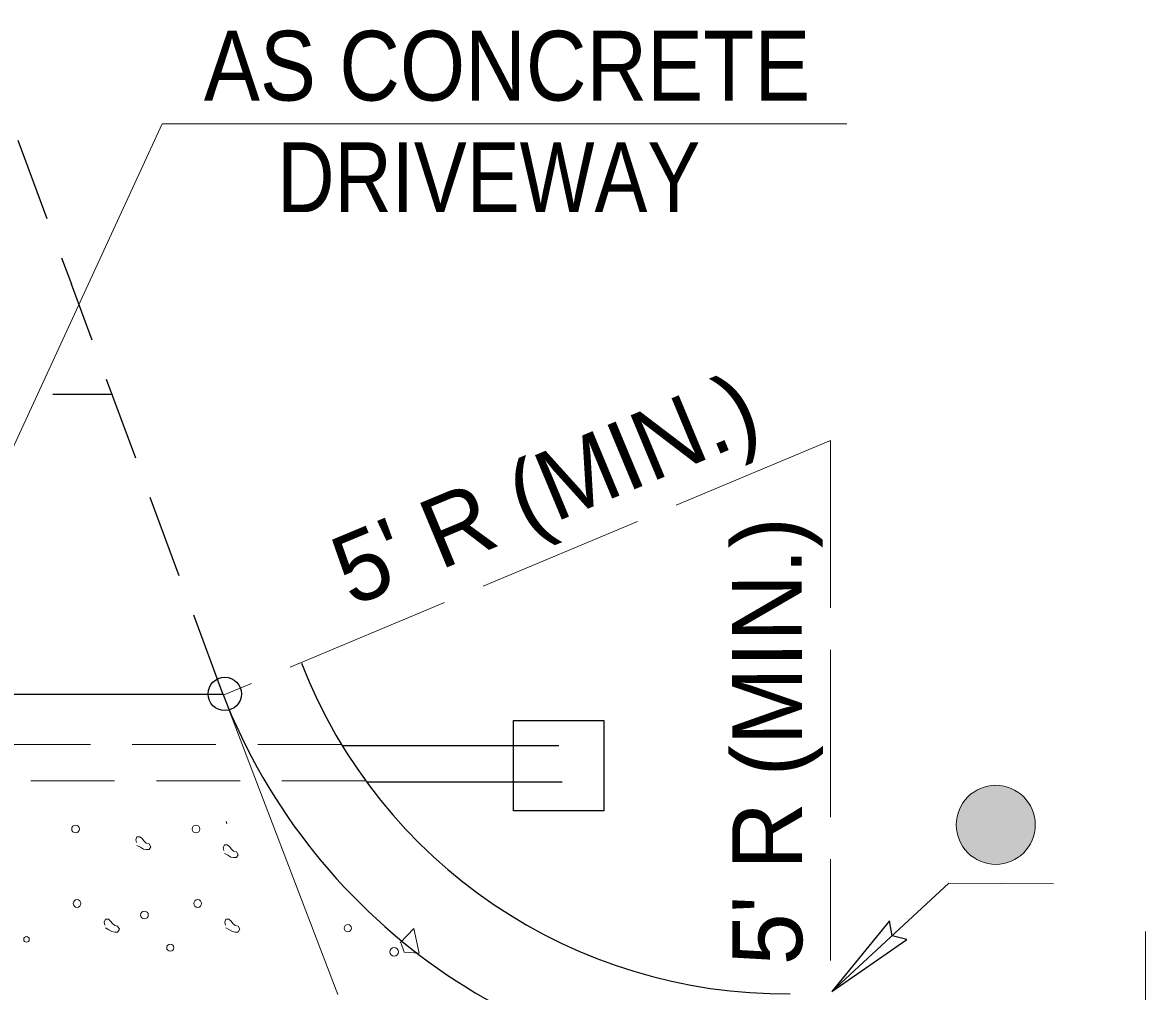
# Model space of a CAD drawing. Extents: x 85 to 536, y -19 to 324.
# Drawn here: x 201.24 to 225.38, y 208.59 to 229.42 of the extents above; entities that cross this region are included whole.
import ezdxf

# ---------------------------------------------------------------- set-up
doc = ezdxf.new("R2010")
doc.units = 0
doc.header["$LTSCALE"] = 0.6
doc.linetypes.add('LONG_DASHED', pattern=[7.5, 6, -1.5])
doc.linetypes.add('MEDIUM_DASHED', pattern=[4.5, 3, -1.5])
doc.layers.add('1', color=7, linetype='Continuous', lineweight=13)

msp = doc.modelspace()

# ---------------------------------------------------------------- hatches: boundary and pattern name
at = {"layer": '1'}
msp.add_hatch(color=256, dxfattribs=at).paths.add_polyline_path([(223.0149, 212.1742, 1), (221.3149, 212.1742, 1)])

# ---------------------------------------------------------------- linework, layer by layer
at = {"layer": '1', "linetype": 'MEDIUM_DASHED', "lineweight": 25}
for p in [(200.1923, 229.422), (205.5439, 214.9911)]:
    msp.add_line(p, (202.2908, 223.7964), dxfattribs=at)
at = {"layer": '1', "linetype": 'LONG_DASHED', "lineweight": 25}
msp.add_line((203.1752, 221.4235), (201.8921, 221.4235), dxfattribs=at)
at = {"layer": '1', "linetype": 'LONG_DASHED'}
for q in [(205.5555, 214.9613), (218.6095, 209.2606)]:
    msp.add_line((218.6095, 220.4386), q, dxfattribs=at)
at = {"layer": '1', "lineweight": 25}
for p, q in [((205.5507, 214.9738), (196.4257, 214.9738)), ((212.7721, 213.8689), (208.1172, 213.8689)), ((212.8412, 213.0913), (208.6395, 213.0913))]:
    msp.add_line(p, q, dxfattribs=at)
at = {"layer": '1'}
for p, q in [((208.0201, 208.5305), (205.5439, 214.9911)), ((221.1586, 210.9223), (218.6396, 208.5916)), ((223.4069, 210.9074), (221.1586, 210.9223)), ((225.3849, 205.5336), (225.3849, 209.8792))]:
    msp.add_line(p, q, dxfattribs=at)
at = {"layer": '1', "linetype": 'MEDIUM_DASHED'}
for p, q in [((208.0994, 213.8981), (196.7346, 213.8981)), ((208.6182, 213.1205), (196.9693, 213.1205))]:
    msp.add_line(p, q, dxfattribs=at)
at = {"layer": '1'}
for points in [[(196.9047, 211.3288), (204.2426, 227.2427), (218.9641, 227.2427)], [(205.6171, 212.2536), (205.6321, 212.195), (205.6339, 212.1934)], [(203.7003, 211.7286), (203.7751, 211.6912), (203.8375, 211.6538), (203.8999, 211.6412), (203.9623, 211.6412), (203.9997, 211.7036), (203.9623, 211.766), (203.8999, 211.7786), (203.8501, 211.8284), (203.8125, 211.8784), (203.7627, 211.9158), (203.7003, 211.9158), (203.6753, 211.8534), (203.6877, 211.791)], [(205.5791, 211.5572), (205.6539, 211.5198), (205.7163, 211.4824), (205.7787, 211.4698), (205.8411, 211.4698), (205.8785, 211.5322), (205.8411, 211.5946), (205.7787, 211.6072), (205.7289, 211.657), (205.6913, 211.707), (205.6415, 211.7444), (205.5791, 211.7444), (205.5541, 211.682), (205.5665, 211.6196)], [(203.0223, 209.9568), (203.0971, 209.9194), (203.1595, 209.882), (203.2219, 209.8694), (203.2843, 209.8694), (203.3217, 209.9318), (203.2843, 209.9942), (203.2219, 210.0068), (203.1721, 210.0566), (203.1345, 210.1066), (203.0847, 210.144), (203.0223, 210.144), (202.9973, 210.0816), (203.0097, 210.0192)], [(205.6135, 209.9568), (205.6883, 209.9194), (205.7507, 209.882), (205.8131, 209.8694), (205.8755, 209.8694), (205.9129, 209.9318), (205.8755, 209.9942), (205.8131, 210.0068), (205.7633, 210.0566), (205.7257, 210.1066), (205.6759, 210.144), (205.6135, 210.144), (205.5885, 210.0816), (205.6009, 210.0192)], [(209.3562, 209.6368), (209.6558, 209.9486), (209.768, 209.412), (209.4436, 209.437), (209.3812, 209.6242)]]:
    msp.add_lwpolyline(points, dxfattribs=at)
at = {"layer": '1', "lineweight": 25}
for points in [[(211.7958, 212.4746), (211.7958, 214.4186), (213.7398, 214.4186), (213.7398, 212.4746)], [(219.8795, 210.1122), (218.6396, 208.5916), (220.2521, 209.7094), (219.9367, 209.7915)]]:
    msp.add_lwpolyline(points, close=True, dxfattribs=at)
msp.add_circle((205.5875, 214.9889), 0.3593, dxfattribs=at)
at = {"layer": '1'}
for centre, radius in [((222.1649, 212.1742), 0.85), ((202.3791, 212.0836), 0.0826), ((204.9703, 212.0836), 0.0826), ((202.4135, 210.4832), 0.0826), ((205.0047, 210.4832), 0.0826), ((203.8617, 210.2366), 0.0826), ((208.2324, 209.9534), 0.0771), ((201.3251, 209.7112), 0.06), ((204.4169, 209.5332), 0.0771), ((209.232, 209.4468), 0.0924)]:
    msp.add_circle(centre, radius, dxfattribs=at)
at = {"layer": '1', "lineweight": 25}
for radius in [11.1456, 12.96]:
    msp.add_arc((217.6223, 219.6895), radius, 201.25557, 270.61604, dxfattribs=at)

# ---------------------------------------------------------------- texts
at = {"layer": '1'}
for s, width, p in [('AS CONCRETE', 0.9, (205.1398, 227.7433)), ('DRIVEWAY', 0.85, (206.7175, 225.3451))]:
    msp.add_text(s, height=1.5, dxfattribs=dict(at, width=width)).set_placement(p)
for rotation, p in [(22.614, (208.3173, 216.8541)), (90.072, (218.0039, 209.1567))]:
    msp.add_text("5' R (MIN.)", height=1.5, rotation=rotation, dxfattribs=at).set_placement(p)

doc.saveas('drawing.dxf')
